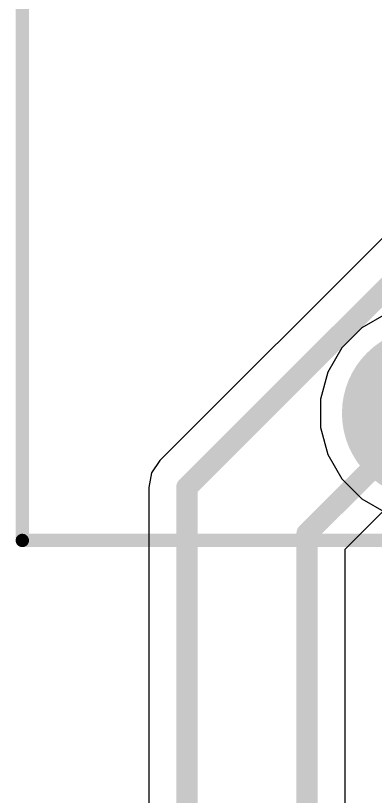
# Model space of a CAD drawing. Header units: inches. Extents: x -11 to 5428, y 0 to 5423.
# Drawn here: x 49.73 to 53.15, y 89.77 to 97.2 of the extents above; entities that cross this region are included whole.
import ezdxf

# ---------------------------------------------------------------- set-up
doc = ezdxf.new("R2010")
doc.units = ezdxf.units.IN
for name, color, linetype in [('Bottom Layer', 5, 'Continuous'), ('Bottom Solder', 6, 'Continuous'), ('GND', 16, 'Continuous'), ('Multi-Layer', 9, 'Continuous'), ('PWR', 76, 'Continuous'), ('Top Layer', 1, 'Continuous'), ('Top Overlay', 2, 'Continuous'), ('Top Solder', 216, 'Continuous')]:
    doc.layers.add(name, color=color, linetype=linetype)

# ---------------------------------------------------------------- blocks, each defined once
blk = doc.blocks.new('X14CBIWB1DY1027_210')
at = {"layer": 'Bottom Layer'}
h = blk.add_hatch(color=5, dxfattribs=at)
edge = h.paths.add_edge_path()
edge.add_arc((25.4, 4.445), 0.762, 0, 360)
at = {"layer": 'Bottom Solder'}
h = blk.add_hatch(color=6, dxfattribs=at)
edge = h.paths.add_edge_path()
edge.add_arc((25.4, 4.445), 0.812, 0, 360)
at = {"layer": 'GND'}
h = blk.add_hatch(color=16, dxfattribs=at)
edge = h.paths.add_edge_path()
edge.add_arc((25.4, 4.445), 0.762, 0, 360)
at = {"layer": 'Multi-Layer'}
h = blk.add_hatch(color=9, dxfattribs=at)
edge = h.paths.add_edge_path()
edge.add_arc((25.4, 4.445), 0.762, 0, 360)
at = {"layer": 'PWR'}
h = blk.add_hatch(color=76, dxfattribs=at)
edge = h.paths.add_edge_path()
edge.add_arc((25.4, 4.445), 0.762, 0, 360)
at = {"layer": 'Top Layer'}
h = blk.add_hatch(color=1, dxfattribs=at)
edge = h.paths.add_edge_path()
edge.add_arc((25.4, 4.445), 0.762, 0, 360)
at = {"layer": 'Top Solder'}
h = blk.add_hatch(color=216, dxfattribs=at)
edge = h.paths.add_edge_path()
edge.add_arc((25.4, 4.445), 0.812, 0, 360)
at = {"layer": 'Top Overlay'}
for points in [[(29.25, 5.655, 0.127, 0.127, 0), (-29.25, 5.655, 0.127, 0.127, 0)], [(29.25, 5.655, 0.127, 0.127, 0), (29.25, -12.145, 0.127, 0.127, 0)]]:
    blk.add_lwpolyline(points, format="xyseb", dxfattribs=at)
blk.add_lwpolyline([(29.2183, 5.655, 0.0635, 0.0635, 1), (29.2818, 5.655, 0.0635, 0.0635, 1)], format="xyseb", close=True, dxfattribs=at)
blk.add_lwpolyline([(29.2183, 5.655, 0.0635, 0.0635, 1), (29.2818, 5.655, 0.0635, 0.0635, 1)], format="xyseb", close=True, dxfattribs=at)

msp = doc.modelspace()

# ---------------------------------------------------------------- linework, layer by layer
at = {"layer": 'Bottom Layer'}
for p, q in [((53.253, 94.366), (53.0213, 94.2323)), ((53.0213, 94.2323), (52.8321, 94.0431)), ((52.8321, 94.0431), (52.6984, 93.8114)), ((52.6984, 93.8114), (52.6291, 93.553)), ((52.6291, 93.553), (52.6291, 93.2855)), ((52.6291, 93.2855), (52.6984, 93.0271)), ((52.6984, 93.0271), (52.8321, 92.7954)), ((52.8321, 92.7954), (53.0213, 92.6063)), ((53.0213, 92.6063), (53.253, 92.4725))]:
    msp.add_line(p, q, dxfattribs=at)
at = {"layer": 'GND'}
for p, q in [((53.253, 94.366), (53.0213, 94.2323)), ((53.0213, 94.2323), (52.8321, 94.0431)), ((52.8321, 94.0431), (52.6984, 93.8114)), ((52.6984, 93.8114), (52.6291, 93.553)), ((52.6291, 93.553), (52.6291, 93.2855)), ((52.6291, 93.2855), (52.6984, 93.0271)), ((52.6984, 93.0271), (52.8321, 92.7954)), ((52.8321, 92.7954), (53.0213, 92.6063)), ((53.0213, 92.6063), (53.253, 92.4725))]:
    msp.add_line(p, q, dxfattribs=at)
at = {"layer": 'PWR'}
for p, q in [((53.253, 94.366), (53.0213, 94.2323)), ((53.0213, 94.2323), (52.8321, 94.0431)), ((52.8321, 94.0431), (52.6984, 93.8114)), ((52.6984, 93.8114), (52.6291, 93.553)), ((52.6291, 93.553), (52.6291, 93.2855)), ((52.6291, 93.2855), (52.6984, 93.0271)), ((52.6984, 93.0271), (52.8321, 92.7954)), ((52.8321, 92.7954), (53.0213, 92.6063)), ((53.0213, 92.6063), (53.253, 92.4725))]:
    msp.add_line(p, q, dxfattribs=at)
at = {"layer": 'Top Layer'}
for p, q in [((53.9116, 95.779), (51.1027, 92.9702)), ((51.1027, 92.9702), (51.0241, 92.8526)), ((51.0241, 92.8526), (50.9965, 92.7138)), ((50.9965, 92.7138), (50.9966, 92.7138)), ((50.9966, 92.7138), (50.9966, 85.8468)), ((52.8647, 92.1261), (53.2264, 92.4878)), ((52.8647, 85.8468), (52.8647, 92.1261))]:
    msp.add_line(p, q, dxfattribs=at)
for points in [[(51.3591, 92.7138, 0.2032, 0.2032, 0), (54.6046, 95.9593, 0.2032, 0.2032, 0)], [(52.5021, 92.2763, 0.2032, 0.2032, 0), (53.6451, 93.4193, 0.2032, 0.2032, 0)], [(51.3591, 85.3741, 0.2032, 0.2032, 0), (51.3591, 92.7138, 0.2032, 0.2032, 0)], [(52.5021, 85.3741, 0.2032, 0.2032, 0), (52.5021, 92.2763, 0.2032, 0.2032, 0)]]:
    msp.add_lwpolyline(points, format="xyseb", dxfattribs=at)
for points in [[(51.3083, 92.7138, 0.1016, 0.1016, 1), (51.4099, 92.7138, 0.1016, 0.1016, 1)], [(51.3083, 92.7138, 0.1016, 0.1016, 1), (51.4099, 92.7138, 0.1016, 0.1016, 1)], [(52.4513, 92.2763, 0.1016, 0.1016, 1), (52.5529, 92.2763, 0.1016, 0.1016, 1)], [(52.4513, 92.2763, 0.1016, 0.1016, 1), (52.5529, 92.2763, 0.1016, 0.1016, 1)]]:
    msp.add_lwpolyline(points, format="xyseb", close=True, dxfattribs=at)

# ---------------------------------------------------------------- block references
at = {"rotation": 180}
msp.add_blockref('X14CBIWB1DY1027_210', (79.0451, 97.8643), dxfattribs=at)

doc.saveas('drawing.dxf')
